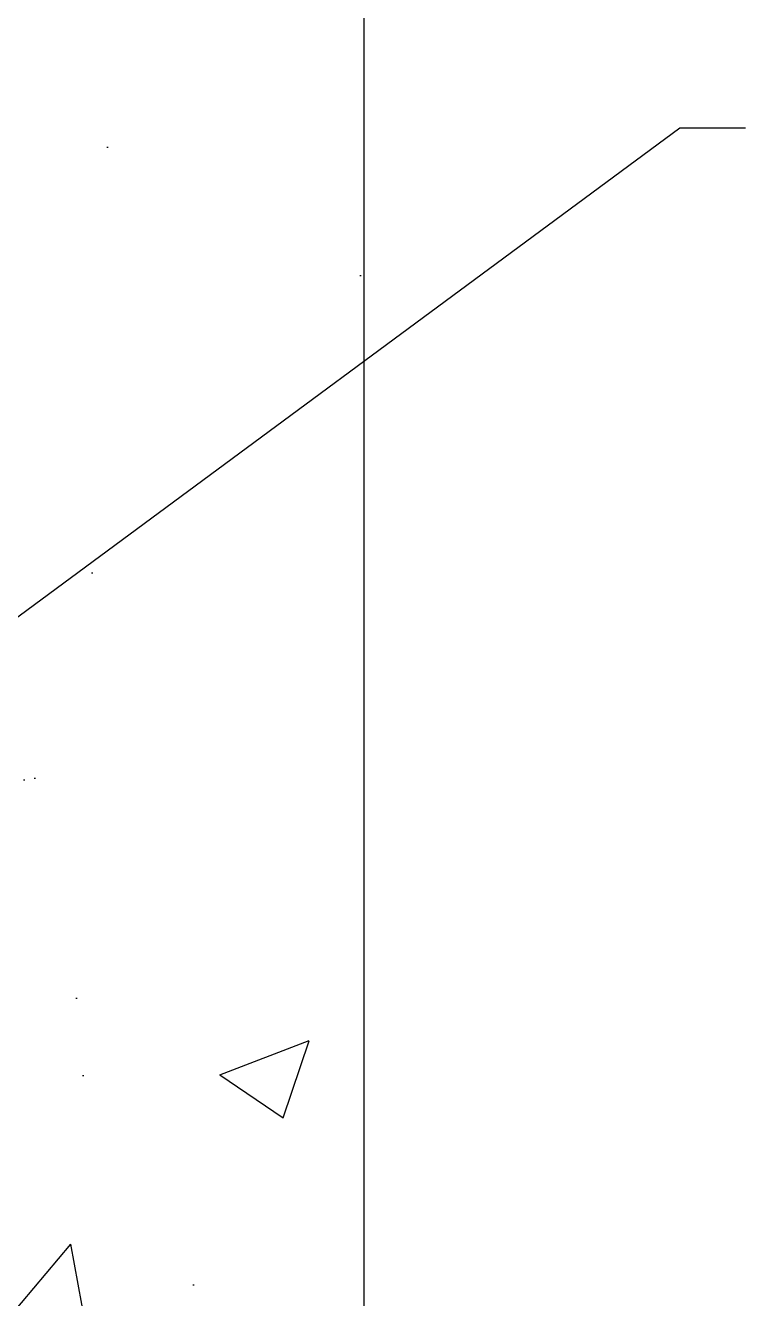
# Model space of a CAD drawing. Header units: inches. Extents: x 21247 to 41470, y -17428 to -10279.
# Drawn here: x 38805 to 38928.9, y -11880.1 to -11661 of the extents above; entities that cross this region are included whole.
import ezdxf

# ---------------------------------------------------------------- set-up
doc = ezdxf.new("R2010")
doc.units = ezdxf.units.IN
doc.header["$LTSCALE"] = 1.21
doc.header["$MEASUREMENT"] = 0
doc.layers.get('0').update_dxf_attribs({"linetype": 'CONTINUOUS'})
doc.styles.get("Standard").update_dxf_attribs({"font": 'txt', "width": 0.8})
doc.dimstyles.new('001', dxfattribs={"dimscale": 2, "dimtxt": 2.5, "dimasz": 2.5, "dimexe": 1.25, "dimexo": 0, "dimtad": 0, "dimdsep": 46, "dimtxsty": 'Standard', "dimcen": 2.5, "dimclrd": 4, "dimclre": 4, "dimclrt": 3, "dimadec": 0, "dimazin": 0, "dimtfac": 1, "dimtmove": 0, "dimatfit": 3, "dimfxl": 1, "dimarcsym": 0})

msp = doc.modelspace()

# ---------------------------------------------------------------- hatches: boundary and pattern name
h = msp.add_hatch()
h.set_pattern_fill('AR-CONC', color=8, scale=22, style=0)
h.set_pattern_definition([(50, (13066.1, -7026.9), (157.79724, -13.8055), [16.5, -181.5]), (355, (13066.1, -7026.9), (-30.5253, 165.4823), [13.2, -145.2]), (100.4514, (13079.25, -7028.05), (127.2721, 151.6767), [14.0228, -154.2513]), (46.1842, (13066.1, -6982.9), (234.793, -36.4142), [24.75, -272.25]), (96.6356, (13085.66, -6985.94), (205.6258, 214.306), [21.0343, -231.3769]), (351.1842, (13066.1, -6982.9), (205.6256, 214.306), [19.8, -217.8]), (21, (13088.1, -6993.9), (131.31955, -88.57616), [16.5, -181.5]), (326, (13088.1, -6993.9), (53.5294, 159.533), [13.2, -145.2]), (71.4514, (13099.04, -7001.29), (184.849, 70.9567), [14.0228, -154.2513]), (37.5, (13066.1, -7026.905), (2.67517, 73.23665), [0, -143.44, 0, -147.4, 0, -145.75]), (7.5, (13066.1, -7026.905), (57.8753, 86.77058), [0, -84.04, 0, -140.14, 0, -55.55]), (327.5, (13017.04, -7026.905), (117.44094, -4.96207), [0, -55, 0, -171.6, 0, -227.7]), (317.5, (12995.04, -7026.9), (128.30096, 22.0231), [0, -71.5, 0, -113.96, 0, -161.7])])
h.paths.add_polyline_path([(38688.104, -11302.766), (38863.228, -11302.766), (38863.228, -14344.782), (38688.104, -14344.782)])

# ---------------------------------------------------------------- linework, layer by layer
at = {"color": 8}
msp.add_lwpolyline([(38688.104, -11302.766), (38863.228, -11302.766), (38863.228, -14344.782), (38688.104, -14344.782)], close=True, dxfattribs=at)

# ---------------------------------------------------------------- leaders
at = {"color": 1}
msp.add_leader([(38711.045, -11831.213), (38917.583, -11678.64), (38928.897, -11678.64)], dimstyle='001', override={"dimgap": 0.625, "dimtad": 0, "dimfxl": 1.25}, dxfattribs=at)

doc.saveas('drawing.dxf')
